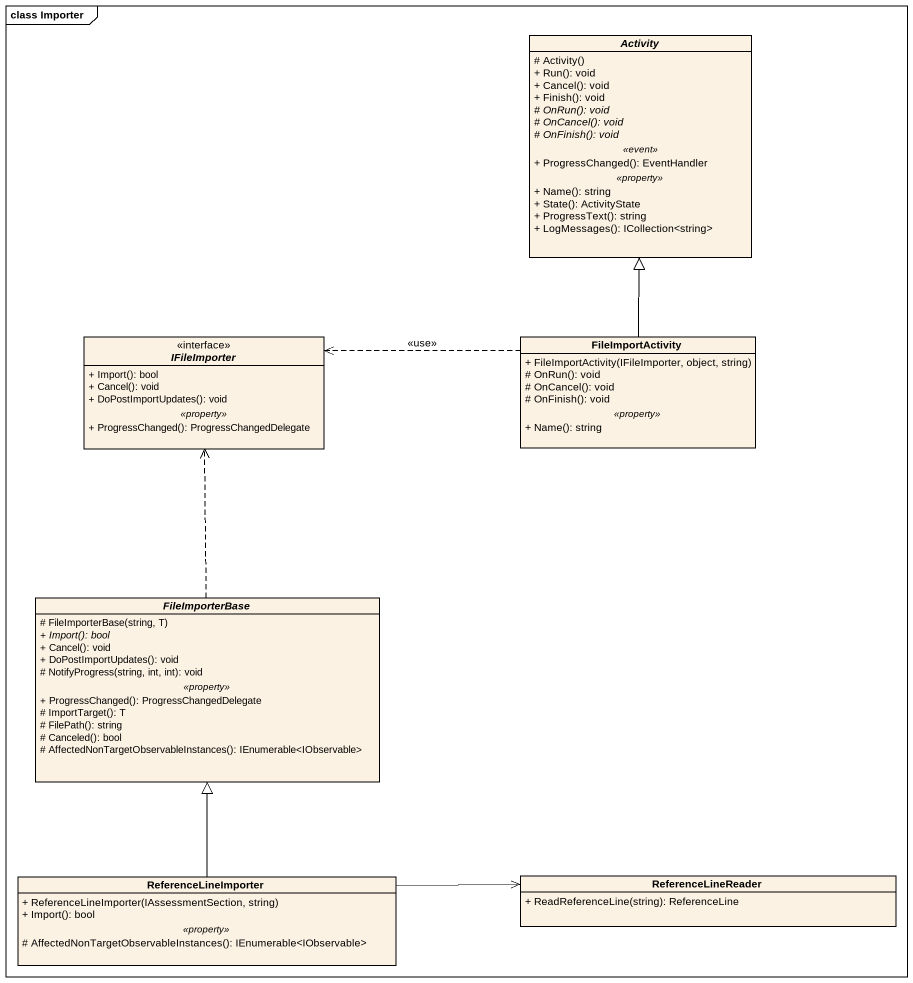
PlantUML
@startuml
mainframe class Importer
hide circle
hide empty members
skinparam classAttributeIconSize 0
abstract class Activity {
  # Activity()
  + Run(): void
  + Cancel(): void
  + Finish(): void
  {abstract} # OnRun(): void
  {abstract} # OnCancel(): void
  {abstract} # OnFinish(): void
  .. <<event>> ..
  + ProgressChanged(): EventHandler
  .. <<property>> ..
  + Name(): string
  + State(): ActivityState
  + ProgressText(): string
  + LogMessages(): ICollection<string>
}
interface IFileImporter {
  + Import(): bool
  + Cancel(): void
  + DoPostImportUpdates(): void
  .. <<property>> ..
  + ProgressChanged(): ProgressChangedDelegate
}
class FileImportActivity {
  + FileImportActivity(IFileImporter, object, string)
  # OnRun(): void
  # OnCancel(): void
  # OnFinish(): void
  .. <<property>> ..
  + Name(): string
}
abstract class FileImporterBase {
  # FileImporterBase(string, T)
  {abstract} + Import(): bool
  + Cancel(): void
  + DoPostImportUpdates(): void
  # NotifyProgress(string, int, int): void
  .. <<property>> ..
  + ProgressChanged(): ProgressChangedDelegate
  # ImportTarget(): T
  # FilePath(): string
  # Canceled(): bool
  # AffectedNonTargetObservableInstances(): IEnumerable<IObservable>
}
class ReferenceLineReader {
  + ReadReferenceLine(string): ReferenceLine
}
class ReferenceLineImporter {
  + ReferenceLineImporter(IAssessmentSection, string)
  + Import(): bool
  .. <<property>> ..
  # AffectedNonTargetObservableInstances(): IEnumerable<IObservable>
}
FileImportActivity -up-|> Activity
FileImportActivity .left.> IFileImporter : <<use>>
FileImporterBase .up.> IFileImporter
ReferenceLineImporter -up-|> FileImporterBase
ReferenceLineImporter -right-> ReferenceLineReader
@enduml
